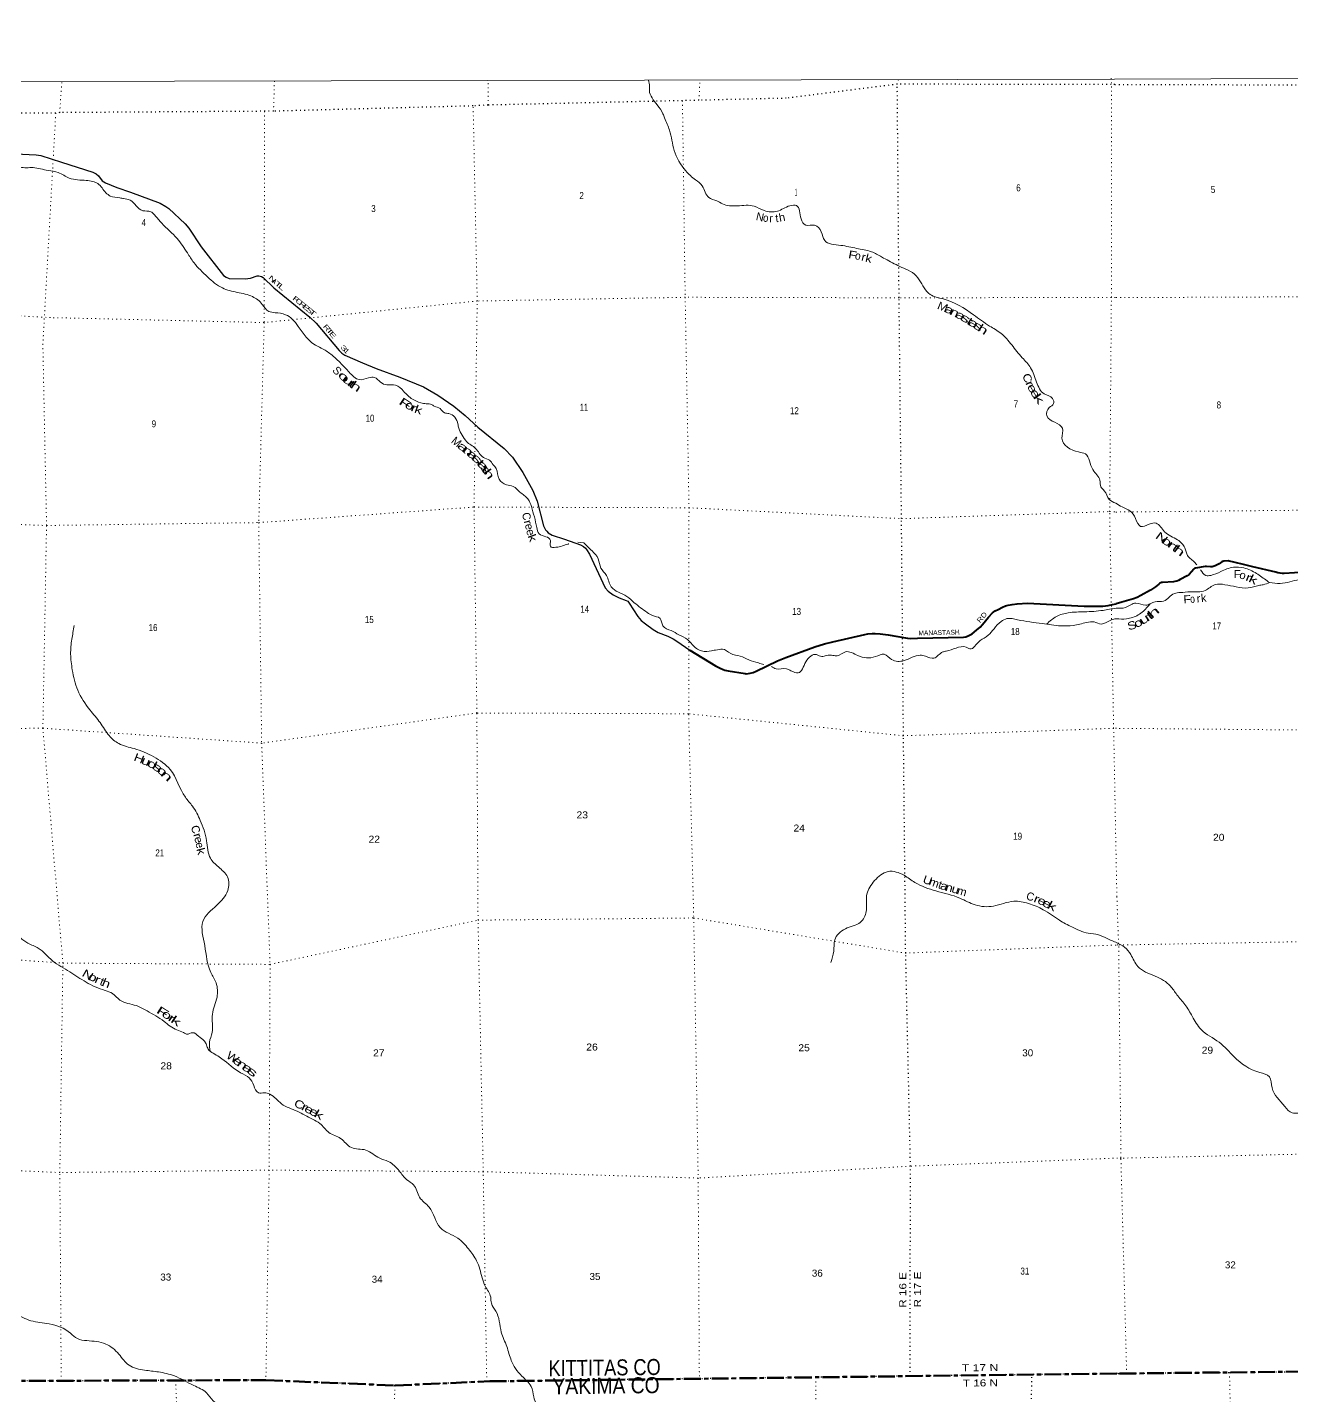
# Model space of a CAD drawing. Header units: feet. Extents: x -6 to 252658, y -374658 to -170635.
# Drawn here: x 35493 to 67084, y -216133 to -181930 of the extents above; entities that cross this region are included whole.
import ezdxf
from ezdxf.enums import TextEntityAlignment as Align

# ---------------------------------------------------------------- set-up
doc = ezdxf.new("R2010")
doc.units = ezdxf.units.FT
doc.header["$LTSCALE"] = 70
doc.linetypes.add('DOTTED', pattern=[1.5, 0.3, -1.2])
doc.linetypes.add('LONG_DASH_SHORT_DASH', pattern=[9.9, 6, -1.2, 1.5, -1.2])
for name, color, linetype, lineweight in [('11', 7, 'LONG_DASH_SHORT_DASH', 60), ('26', 7, 'Continuous', 40), ('27', 7, 'Continuous', 13), ('29', 7, 'Continuous', 25), ('30', 7, 'Continuous', 13), ('39', 7, 'Continuous', 13), ('4', 7, 'Continuous', 13), ('6', 7, 'DOTTED', 25), ('7', 7, 'DOTTED', 13)]:
    doc.layers.add(name, color=color, linetype=linetype, lineweight=lineweight)
doc.layers.add('12', color=7, linetype='Continuous')
doc.layers.add('41', color=7, linetype='Continuous')

msp = doc.modelspace()

# ---------------------------------------------------------------- linework, layer by layer
at = {"layer": '11'}
for points in [[(92325.31, -228908.98), (92335.05, -217766.67), (91995.65, -215249.82), (89382.46, -215357.35), (89378.43, -215355.36), (78983.19, -215442.94), (70824, -215492.46), (62751.12, -215581.35)], [(31375.76, -215773.74), (41453.31, -215746.01), (44679.49, -215879.18), (47049.56, -215775.08), (62751.12, -215581.36)]]:
    msp.add_lwpolyline(points, dxfattribs=at)
at = {"layer": '26'}
for points in [[(65610.22, -195293.02), (65519.8, -195269.32), (65500.14, -195267.72), (65396.47, -195274.01), (65379.3, -195276.2), (65369.6, -195278.47), (65355.57, -195284.32), (65343.4, -195292.13), (65270.96, -195342.12), (65227.43, -195367.7), (65173.24, -195389.91), (65119.53, -195407.41), (65098.61, -195412.1), (65078.32, -195414.9), (65054.89, -195414.87), (64959.68, -195404.91), (64938.75, -195404.6), (64920.22, -195405.54), (64680.55, -195445.52), (64655.3, -195459.23), (64636.84, -195476.76), (64522.56, -195603.59), (64500.71, -195621.72), (64471.44, -195641.19), (64299.14, -195732.59), (64255.93, -195754.18), (64212.84, -195771.04), (64167.26, -195782.92), (64130.67, -195787.78), (63860.66, -195803.53), (63833.8, -195807.91), (63815.36, -195813.59), (63793.84, -195826.66), (63768.24, -195846.02), (63685.32, -195916.84), (63555.18, -196001.99), (63314.8, -196133.97), (63227.47, -196179.68), (63134.4, -196213.36), (62837.82, -196302.14), (62698.19, -196338.27)], [(67410.44, -195551.12), (66900.76, -195579.55), (66846.01, -195580.27), (66795.85, -195575.8), (66743.4, -195564.55), (66687.11, -195548.94), (66111.76, -195417.28), (65944.73, -195369.91), (65610.22, -195293.02)], [(52048.4, -197493.86), (52691.85, -197886.45), (52805.33, -197946.02), (52875.54, -197981.15), (52917.33, -197996.2), (53004.25, -198017.94), (53433.02, -198084.02), (53458.09, -198085.69), (53504.9, -198082.34), (53555.05, -198073.98), (53626.93, -198053.91), (53705.49, -198022.13), (54238.33, -197764.18), (54443.07, -197681.26), (55167.31, -197414.12), (55408.67, -197337.16), (55621.51, -197286.4), (56419.34, -197104.68), (56496.23, -197091.3), (56603.22, -197084.61), (56680.11, -197084.61), (56800.47, -197091.3), (57003.2, -197118.27), (57489.43, -197197.55), (57566.06, -197205.04), (57734.5, -197201), (58883.42, -197174.17), (58941.8, -197163.22), (59005.32, -197143.14), (59100.21, -197087.2), (59212.6, -196999.3), (59298.79, -196919.84), (59359.7, -196855.45), (59507.28, -196672.03), (59612.27, -196564.23), (59679.76, -196518.81), (59749.18, -196479.1), (59861.19, -196420.57), (59931.39, -196390.46), (59998.26, -196373.73), (60100.22, -196355.33), (60227.83, -196336.55), (60482.91, -196323.89), (61899.16, -196400.99), (62094.45, -196400.49), (62234.86, -196397.15), (62368.24, -196394.62), (62503.12, -196379.62), (62605.52, -196357.13), (62698.19, -196338.58)]]:
    msp.add_lwpolyline(points, dxfattribs=at)
at = {"layer": '29'}
msp.add_lwpolyline([(34495.26, -185056.68), (35712.34, -185112.17), (35828.47, -185135.07), (36346.66, -185302.91), (37127.61, -185546.77), (37211.94, -185588.48), (37273.54, -185644.12), (37362.72, -185761.74), (37449.5, -185815.38), (37726.67, -185931.98), (38069.97, -186046.22), (38807.78, -186323.51), (38951.61, -186403.75), (39028.7, -186459.38), (39434.05, -186840.66), (39525.39, -186951.09), (39834.18, -187415.79), (40392.7, -188128.47), (40461.61, -188177.14), (40539.34, -188206.61), (40934.31, -188218.5), (41065.57, -188197.42), (41235.82, -188144.69), (41279.41, -188143.67), (41310.88, -188150.42), (41345.26, -188156.86), (41381.75, -188181.2), (41648.95, -188438.83), (42552.34, -189176.54), (42713.31, -189327.05), (43280.8, -190008.48), (43349.74, -190075.41), (43422.59, -190124.6), (43868.47, -190314.35), (44209.91, -190458.62), (44798.22, -190671.62), (45392.65, -190912.99), (45750.44, -191120.85), (46146.6, -191399.72), (46434.29, -191629.57), (46750.32, -191920.09), (47411.28, -192454.31), (47611.67, -192672.04), (47877.42, -193058.67), (48120.63, -193504.84), (48228.01, -193771.58), (48389.13, -194387.19), (48440.86, -194490.47), (48473.28, -194522.92), (48505.71, -194563.48), (48608.71, -194626.2), (48913.85, -194724.63), (49313.4, -194864.59), (49391.4, -194910.28), (49438.01, -194944.75), (49468.41, -194979.23), (49540.97, -195097.55), (49930.51, -195936.48), (50006.19, -196025.77), (50127.11, -196116.98), (50279.57, -196192.43), (50457.46, -196252.85), (50495.98, -196275.17), (50530.73, -196321.18), (50748.72, -196654.26), (50828.36, -196753.79), (50937.8, -196843.02), (51128.32, -196984.98), (51255.71, -197059.85), (51494.66, -197150.64), (51626.89, -197216.18), (51720.12, -197272.97), (52048.4, -197493.86)], dxfattribs=at)
at = {"layer": '39'}
msp.add_line((49250.23, -194795.74), (49400.89, -194818.28), dxfattribs=at)
for points in [[(62692.13, -193822.43), (62525.43, -193728.41), (62403.21, -193513), (62318.95, -193418.33), (62293.15, -193251.32), (62116.74, -192985.54), (61930.53, -192593.01), (61757.7, -192542.48), (61344.15, -192201.95), (61356.73, -191950.5), (60969.26, -191644.2), (61026, -191435.05), (61134.79, -191334.61), (61110.93, -191205.83), (60902.03, -191090.88), (60711.59, -190798.93), (60561.52, -190438.63), (60354.91, -190188.9), (60090.13, -189866.67), (59823.28, -189578.63), (59536.09, -189395.18), (59136.5, -189115.02), (58374.04, -188716.43), (58051.65, -188606.61), (57778.92, -188242.12), (57608.36, -188060.84), (57391.41, -187949.9), (57200.56, -187861.13), (56838.99, -187669.54), (56583.87, -187538.43), (56214.03, -187453.45), (55818.04, -187378.48), (55416.11, -187255.23), (55332.08, -187043.89), (55163.52, -186874.67), (54948.35, -186874.39), (54826.01, -186713.29), (54712.07, -186385.22), (54547.17, -186389.02), (54233.18, -186525.4), (53907.44, -186510.88), (53656.3, -186399.9), (53234.03, -186391.29), (52862.11, -186340.5), (52719.49, -186265.88), (52520.58, -186185.14), (52358.29, -185893.22), (52189.69, -185742.12), (51942.81, -185516.48), (51658.32, -185005.12), (51538.7, -184500.01), (51416.67, -184194.07), (51374.65, -184091.41), (51234.35, -183865.91), (51036.02, -183505.55), (51040.45, -183405.27), (51011.75, -183249.23)], [(33704.6, -185488.03), (34423.88, -185406.55), (34637.08, -185384.7), (34830.09, -185403.07), (35145.89, -185363.25), (35308.65, -185419.8), (35634.39, -185436.33), (36012.3, -185507.25), (36263.56, -185557.87), (36540.78, -185697.05), (36964.96, -185755.96), (37131.81, -185784.35), (37250.35, -185834.8), (37457, -186064.41), (37565.42, -186145.03), (37804.63, -186191.62), (37899.11, -186207.84), (38059.89, -186250.3), (38377.08, -186512.25), (38580.13, -186536.66), (38676.48, -186621.28), (38849, -186826.71), (39234.31, -187207.44), (39490.96, -187567.88), (39653.35, -187807.49), (39994.46, -188168.05), (40367.92, -188444.16), (40735.7, -188553.28), (41121.57, -188660.42), (41362.49, -188853.87), (41523, -189029.1), (41687.83, -189061.51), (41943.11, -189112.14), (42113.81, -189221.01), (42260.22, -189408.29), (42462.79, -189670.09), (42647.42, -189849.38), (42838.25, -189950.22), (43077.24, -190099.41), (43338.17, -190339.15), (43532.79, -190548.63), (43789.81, -190736.07), (44021.16, -190690.1), (44165.96, -190680.24), (44318.54, -190801.15), (44477.27, -190865.73), (44692.43, -190874.07), (44893.21, -191025.22), (45113.99, -191224.67), (45324.96, -191313.47), (45461.65, -191337.8), (45594.33, -191358.09), (45660.61, -191398.41), (45807.28, -191460.97), (45913.65, -191561.7), (46026.22, -191581.97), (46250.91, -191839.77), (46270.78, -191952.45), (46360.92, -192123.57), (46467.17, -192284.65), (46692.04, -192453.94), (46886.64, -192679.51), (47041.33, -192752.14), (47131.59, -192860.89), (47203.79, -192955.54), (47281.66, -193225.22), (47462.36, -193362.26), (47633.2, -193406.74), (47799.82, -193545.77), (48002.56, -193719.05), (48086.63, -193908.27), (48222.29, -194431.5), (48284.31, -194588.5), (48563.48, -194753.83), (48561.17, -194900.69), (48699.87, -194927.02), (49003.69, -194844.95), (49025.73, -194838.4)], [(62692.13, -193822.43), (62846.6, -193917.41), (63044.12, -194015.39), (63185.59, -194210.13), (63308.96, -194404.92), (63526.11, -194347.91), (63695.06, -194323.24), (63909.04, -194537.87), (64233.66, -194740.09), (64415.4, -194940.73), (64484.42, -195131.67), (64674.15, -195314.18), (64712.25, -195362.87)], [(49397.89, -194815.3), (49602.59, -195018.76), (49757.03, -195212.09), (49824.92, -195445.54), (49961.28, -195630.8), (50083.36, -195914.62), (50473.76, -196155.01), (50656.77, -196310.65), (50982.93, -196555.55), (51111.46, -196634.18), (51302.36, -196702.83), (51374.37, -196890.02), (51581.25, -197008.99), (51772.07, -197111.84), (51986.99, -197230.82), (52153.53, -197408.08), (52406.66, -197529.12), (52650.93, -197501.18)], [(64809.23, -195490.44), (64809.53, -195490.82), (64940.78, -195631.26), (65065.53, -195628.86), (65314.76, -195533.53), (65628.34, -195425.92), (65892, -195443.21), (66206.35, -195579.06), (66474.58, -195767.37), (66529.04, -195807.44)], [(66529.04, -195807.44), (66798.76, -195830.76), (67277.38, -195732.7), (67925.3, -195720.64), (68504.84, -195720.86), (68861.15, -195760.01), (69443.22, -195925.21), (69696.72, -195910.34), (69995.89, -195700.17), (70174.67, -195599.01), (70327.76, -195646.83), (70440.36, -195618.31), (70787.99, -195462.31), (70956.94, -195435.63), (71146.18, -195461.21)], [(63552.5, -196335.74), (63673.09, -196291.1), (63886.33, -196270.32), (64153.37, -196080.36), (64300.2, -196057.78), (64549.67, -196040.91), (64921.83, -196005.56), (65170.9, -195859.92), (65418.42, -195861.17), (65700.31, -195914.63), (66000.23, -195943.88), (66261.63, -195880.7), (66374.26, -195862.25), (66533.44, -195807.82)], [(62696.65, -196445.88), (62933.01, -196430.2), (63194.26, -196320.75), (63437.92, -196374.32), (63552.5, -196335.74)], [(60959.15, -196846.23), (61210.28, -196655.73), (61502.05, -196563.58), (61908.3, -196539.98), (62370.89, -196502.38), (62697.75, -196445.69)], [(62697.3, -196711.55), (62959.64, -196714.33), (63108.87, -196681.17), (63380.04, -196525.4), (63548.34, -196337.14)], [(36666.49, -196882.43), (36603.44, -197226.35), (36574.53, -197594.45), (36615.94, -197988.81), (36753.65, -198497.96), (37058.28, -198995.26), (37311.01, -199309.43), (37535.56, -199633.62), (37778.47, -199833.1), (38162.3, -199958.34), (38652.53, -200166.21), (39060.11, -200478.57), (39440.75, -201173.13), (39619.25, -201398.68), (39813.58, -201753), (39969.39, -202260.17), (40069.02, -202700.87), (40265.65, -202916.38), (40492.37, -203166.14), (40499.7, -203508.15), (40225.46, -203873.91), (39880.76, -204277.81), (39923.76, -204879.37), (40077.21, -205553.51), (40207.38, -205815.21), (40232.79, -206171.32), (40117.28, -206597.65), (40108.29, -207056.31), (40043.44, -207297.63), (40064, -207531.65)], [(54084.41, -197906.53), (54203.52, -197966.06), (54460.93, -197962.38), (54571.43, -198010.81), (54756.32, -198067.38), (54945.92, -197788), (55213.74, -197609.32), (55342.34, -197657.77), (55459.03, -197629.76), (55623.93, -197627.97), (55728.49, -197636.16), (55933.8, -197539.87), (56247.31, -197634.84), (56683.63, -197659.57), (56904.95, -197599.51), (57087.67, -197730.52), (57403.33, -197759.1), (57799.76, -197624.85), (57938.46, -197651.18), (58147.5, -197697.73), (58365, -197543.12), (58453.52, -197521.11), (58699.01, -197444.99), (58954.45, -197423.21), (59075.01, -197467.63), (59195.87, -197367.2), (59302.68, -197258.71), (59502.03, -197126.2), (59647.16, -196961.44), (59822.47, -196784.64), (59971.43, -196710.4), (60234.81, -196736.91), (60853.97, -196834.3), (61316.37, -196889.23), (61622.06, -196877.57), (61962.05, -196807.62), (62149.09, -196793.78), (62325.95, -196844.31), (62579.54, -196742.05), (62699.95, -196710.86)], [(52650.93, -197501.18), (52690.26, -197499.32), (52861.25, -197469.38), (53068.14, -197584.32), (53303.29, -197644.99), (53520.28, -197737.82), (53759.41, -197818.61), (53892.27, -197857.43)], [(31356, -201390.92), (31611.43, -201556.96), (31906.82, -201661.96), (32212.33, -201734.79), (32437.32, -201849.76), (32688.05, -202153.87), (33041.24, -202512.43), (33306.25, -202717.98), (33535.43, -202750.47), (33758.26, -202933.84), (34067.26, -203266.18), (34269.56, -203654.72), (34580.83, -203862.34), (34927.98, -204218.88), (35140.56, -204496.78), (35507.89, -204823.18), (35765.03, -204948.25), (36120.31, -205264.56), (36554.11, -205536.73), (36959.78, -205796.78), (37433.92, -206004.62), (37622.79, -206083.33), (37807.46, -206246.53), (38217.4, -206383.88), (38486.59, -206515), (38908.34, -206779.1), (39225.63, -206990.75), (39398.43, -207057.37), (39470.75, -207095.69), (39619.63, -207059.68), (39772.27, -207150.41), (39904.77, -207257.21), (39958.9, -207339.76), (40000.9, -207450.46), (40065.08, -207533.03)], [(55573.9, -205302.64), (55640.84, -205023.1), (55685.75, -204699.28), (55981.88, -204442.17), (56340.17, -204275.68), (56457.4, -203990.17), (56472.29, -203593.88), (56664.02, -203258.18), (56998.3, -203031.3), (57400.29, -203126.39), (57671.4, -203303.78), (58193.8, -203515.71), (58796.7, -203697.57), (59176.42, -203865.05), (59630.83, -203895.84), (60143.86, -203773.81), (60507.73, -203828.61), (60877.41, -203986.02), (61281.06, -204250.1), (61592.41, -204417.49), (62000.31, -204570.92), (62257.63, -204611.5), (62460.55, -204700.29), (62721.21, -204811.19)], [(64601.23, -206650.32), (64415.17, -206353.11), (64215.18, -206110.27), (64055.53, -205895.47), (63674.42, -205645.14), (63239, -205403.03), (63065, -205105.78), (62909.48, -204923.16), (62720.11, -204810.72)], [(78032.71, -216021.27), (77903.22, -215798.33), (77675.08, -215559.6), (76916.56, -214960.34), (76720.95, -214826.14), (76441.02, -214756.58), (76245.52, -214660.6), (76038.14, -214623.01), (75773.79, -214390.43), (75560.37, -214352.86), (75272.37, -214277.29), (75076.51, -214066.63), (74806.61, -213986.98), (74367.57, -213873.65), (73548.16, -213743.38), (73169.59, -213662.05), (72964.31, -213654.64), (72787.53, -213751.76), (72530.04, -213778.71), (72314.14, -213592.26), (72244.95, -213347), (72119.67, -213182.4), (71765.8, -212640.24), (71620.3, -212443.5), (71607.24, -212131.68), (71507.65, -211818.1), (71364.21, -211639.47), (71207.06, -211579.6), (71027.35, -211382.97), (70742.81, -211128.32), (70495.08, -211058.66), (70160.39, -210854.46), (69930.39, -210664.03), (69609.86, -210481.92), (69236.79, -210229.55), (68746.68, -209874.93), (68502.99, -209811.29), (68184.82, -209737.83), (67890.02, -209420.83), (67682.31, -209280.63), (67230.89, -209068.75), (67098.07, -209065.13), (66916.45, -208902.72), (66597.04, -208438.92), (66529.77, -208163.47), (66285.94, -208055.57), (65650.84, -207667.2), (65275.39, -207300.15), (64821.62, -206981.63), (64601.23, -206650.32)], [(40065.08, -207533.03), (40354.28, -207710.45), (40822.1, -208063.13), (41037.01, -208190.15), (41149.23, -208379.41), (41265.49, -208560.62), (41412.28, -208564.84), (41554.99, -208597.21), (41842.05, -208836.99), (42233.8, -209024.61), (42617.47, -209224.28), (42800.25, -209327.12), (43029.03, -209554.76), (43320.3, -209704.01), (43589.3, -209931.7), (43949.12, -209994.54), (44296.59, -210198.19), (44511.59, -210278.95), (44784.59, -210516.7), (44975.18, -210734.22), (45141.82, -210863.19), (45294, -211175.21), (45530.78, -211420.96), (45813.26, -211936.34), (46247.09, -212194.42), (46515.99, -212464.35), (46718.48, -212762.36), (46798.49, -212969.67), (46932.35, -213392.32), (47070.53, -213670.12), (47088.31, -213825.05), (47198.5, -214020.33), (47284.46, -214269.9), (47336.17, -214547.59), (47472.17, -214905.86), (47586.07, -215256.05), (47690.23, -215453.34), (47846.69, -215642.65), (48079.43, -215900.46), (48147.25, -216166.1), (48309.49, -216478.13), (48813.36, -216899.26), (48879.07, -217217.2), (48967.2, -217386.3), (49027, -217639.86), (49153.25, -217853.27), (49329.82, -218042.61), (49312.8, -218493.22), (49521.41, -218751), (49721.46, -219252.18), (49756.89, -219626.41), (49889.03, -219906.22), (50011.46, -220019.04), (50391.04, -220256.93), (50681.96, -220575.17), (50780.14, -220748.31), (51031.08, -220955.86), (51110.84, -221281.86), (51113.97, -221716.4), (51149.31, -222128.85), (51118.19, -222591.51), (51236.21, -222893.42), (51216.71, -223573.36), (51201.65, -224052.13), (51250.66, -224661.75), (51318.48, -224931.41), (51470.94, -225106.64), (51496.93, -225183.12), (51561.12, -225261.66), (51695.62, -225372.49), (51763.54, -225591.85), (51964.1, -225847.61), (52096.31, -226097.24), (52190.27, -226364.93), (52169.74, -226566.07), (52312.16, -226741.28), (52348.24, -226795.65), (52381.99, -227008.94), (52558.49, -227230.46), (52706.7, -227522.36), (52804.67, -227792.06), (53061.03, -228295.34), (53138.77, -228627.38), (53234.78, -228878.97), (53242.25, -229041.25)], [(33733.86, -212803.34), (34016.86, -213067.25), (34245.51, -213357.25), (34417.81, -213663.26), (34853.48, -214005.84), (35177.05, -214094.78), (35582.92, -214260.29), (36039.24, -214335.33), (36569.64, -214571.41), (36744.3, -214708.44), (36979.48, -214757.04), (37451.87, -214842.16), (37777.12, -215096.08), (38033.94, -215374.04), (38423.81, -215495.26), (38767.59, -215539.98), (39165.54, -215641.1), (39651.69, -215879.13), (39971.05, -216062.63), (40137.54, -216264.02), (40535.29, -216463.72), (40814.6, -216564.68), (41158.36, -216619.45), (41383.26, -216772.64), (41686.89, -216783.11), (41988.42, -216837.83), (42400.58, -216874.59), (42653.86, -216921.2), (42826.72, -216957.64), (43091.77, -217149.11), (43302.78, -217215.78), (43650.54, -217278.61), (43891.63, -217385.55), (44287.73, -217410.22), (44500.63, -217537.25), (44890.37, -217716.81), (45239.9, -217896.32), (45577.49, -218017.48), (46220.51, -218247.67), (46459.74, -218280.18), (46727.01, -218369.05), (46978.13, -218490.09), (47179.12, -218536.63), (47449.94, -218856.86), (47721.04, -219038.28), (47912.23, -218964.1), (48243.83, -219059.09), (48330.12, -219149.74), (48528.9, -219292.83), (48922.8, -219412.05), (49296.35, -219641.89), (49640.03, -219736.9), (49919.49, -219940.21)]]:
    msp.add_spline(points, degree=3, dxfattribs=at)
at = {"layer": '4'}
msp.add_lwpolyline([(0, -183308.59), (31331.08, -183287.03), (62662.1, -183222.4), (93993, -183114.66), (125323.73, -182963.82), (156654.22, -182769.89), (187984.4, -182532.85), (219314.24, -182252.73), (250643.68, -181929.51), (252658.04, -364975.08), (221076.83, -365300.9), (189495.2, -365583.27), (157911.89, -365844.7), (126330.92, -366017.71), (94748.41, -366169.75), (63165.7, -366278.36), (31582.88, -366343.53), (0, -366365.25)], close=True, dxfattribs=at)
at = {"layer": '6'}
for points in [[(57549.91, -215645.53), (57560.23, -210396.98), (57440.51, -205071.78), (57385.37, -199638.03), (57336.25, -194210.33), (57275.26, -188690.06), (57229.98, -183350.88), (57264.92, -183236.61)], [(62662.47, -183357.47), (67854.38, -183365.38), (73200.83, -183364.43), (78478.47, -183314.55), (83826.61, -183281.34), (89125.27, -183273.35), (93993.39, -183209.04)], [(62662.47, -183357.47), (62577, -183360.04), (57229.98, -183350.88), (54456.19, -183701.24), (52274.23, -183752.63), (51861.98, -183762.14), (47007.38, -183872.33), (46631.29, -183893.96), (41643.93, -184026.1), (36300.83, -184061.2), (36202.27, -184073.14), (31332.17, -184079.02)], [(62751.12, -215581.35), (62975.26, -215574.78), (65531.63, -215550.73), (68372.65, -215519.45), (70838.93, -215492.37), (73636.73, -215475.39), (76146.76, -215460.15), (78964.6, -215442.95), (81402.16, -215422.56), (84212.11, -215398.89), (86677.05, -215378.12), (89292.41, -215355.36), (89496.77, -215349.63), (91995.65, -215249.82), (94125.2, -215151.06)], [(62751.12, -215581.38), (60596.45, -215607.94), (57549.91, -215645.53), (55198.34, -215674.54), (52285.03, -215710.49), (49939.24, -215739.43), (46969.65, -215776.26), (44679.49, -215879.18), (41453.31, -215746.01), (39198.68, -215752.21), (36339.07, -215760.08), (34098.05, -215766.25), (31375.76, -215773.74)], [(60427.04, -229025.5), (60430.93, -225440.49), (60498.26, -220099.45), (60596.45, -215607.94)]]:
    msp.add_lwpolyline(points, dxfattribs=at)
at = {"layer": '7'}
for p, q in [((36300.83, -184061.2), (36356.37, -183279.58)), ((41666.14, -183270.48), (41643.93, -184026.1)), ((47007.38, -183872.33), (47011.7, -183260.08)), ((52274.23, -183752.63), (52297.61, -183248.55)), ((49939.24, -215739.43), (49939.12, -215745.36))]:
    msp.add_line(p, q, dxfattribs=at)
for points in [[(62716.88, -203661.01), (62636.28, -199451.93), (62536.87, -194034.21), (62580.09, -188681.06), (62581.65, -183325.51), (62575.91, -183180.66)], [(46675.96, -192543.26), (46733.83, -188770.52), (46631.29, -183893.96)], [(51861.98, -183762.14), (51930.25, -188676.88), (52025.97, -193935.67), (52017.32, -199097.75), (52143.55, -204191.61), (52254.8, -210693.66), (52285.03, -215710.49)], [(36339.07, -215760.08), (36304.44, -210555.65), (36379.6, -205321.24), (35880.95, -199448.34), (35971.85, -194380.92), (35880.07, -189858.37), (36202.27, -184073.14)], [(41418.7, -184027.81), (41409.81, -189308.58), (41274.81, -194309.55), (41347.88, -199821.78), (41557.66, -205352.3), (41534.98, -210496.26), (41453.31, -215746.01)], [(94014, -188353.05), (89210.57, -188486.14), (83870.42, -188586.99), (78503.7, -188615.62), (73177.15, -188617.98), (67860.79, -188662.55), (62677.13, -188685.97)], [(62677.13, -188685.97), (62580.09, -188681.06), (57275.26, -188690.06), (51930.25, -188676.88), (46733.83, -188770.52), (41409.81, -189308.58), (36069.05, -189184.76), (31338.82, -188919.91)], [(46973.07, -215778.44), (46883.95, -210535.6), (46754.16, -204246.77), (46724.64, -199068.54), (46654.83, -193920.44), (46671.08, -192861.61)], [(62691.88, -194044.9), (67853.45, -193994.52), (73151.51, -193889.64), (78540.35, -193854.9), (83889.58, -193828.35), (89229, -193777.89), (94037, -193539.05)], [(31346.13, -194223.53), (35971.85, -194380.92), (41274.81, -194309.55), (46654.83, -193920.44), (52013.9, -193937.66), (57336.25, -194210.33), (62536.87, -194034.21), (62691.88, -194044.9)], [(94058.47, -198978.96), (89228.44, -199202.16), (83839.72, -199273.11), (78221.53, -199320.63), (73052.5, -199503.58), (67943.25, -199499.23), (62706.76, -199451.41)], [(62706.76, -199451.41), (62636.28, -199451.93), (57385.37, -199638.03), (52007.29, -199087.67), (46724.64, -199068.54), (41347.88, -199821.78), (35880.95, -199448.34), (31353.37, -199490.08)], [(62716.88, -203661.01), (62762.54, -204909.53), (62819.52, -210217.16), (62962.04, -215574.87)], [(31360.89, -204958.4), (36379.6, -205321.24), (41557.66, -205352.3), (46754.16, -204246.77), (52143.55, -204191.61), (57428.45, -205069.75), (62721.66, -204867.46)], [(62721.66, -204867.46), (62768.47, -204868.02), (68026.29, -204772.57), (73127.4, -204748.78), (78308.86, -204680.48), (83884.64, -204584.8), (89207.32, -204628.74), (94080.93, -204422.72)], [(94123.72, -209844.91), (89401.11, -209927.9), (84074.46, -209898.05), (78782.39, -209990.84), (73464.06, -210047.49), (68145.64, -210077.99), (62820.56, -210196.37), (62736.3, -210194.03)], [(62736.3, -210194.03), (57560.23, -210396.98), (52254.8, -210693.66), (46883.95, -210535.6), (41534.98, -210496.26), (36304.44, -210555.65), (31368.3, -210349.41)], [(39198.68, -215752.21), (39375.25, -220234.15), (39257.77, -225510.76), (39202.09, -229061.77)], [(55198.34, -215674.54), (55143.04, -220164.71), (55174.39, -225433.47), (55122.7, -229022.48)], [(65531.63, -215550.73), (65633.03, -220526.3), (65774.35, -225777.33), (66046, -229000.16)], [(44679.49, -215879.18), (44511.11, -220251.08), (44552.5, -225525.88), (44474.9, -229052.4)]]:
    msp.add_lwpolyline(points, dxfattribs=at)

# ---------------------------------------------------------------- texts
at = {"layer": '12'}
for s, width, p in [('KITTITAS CO', 0.85, (48517.66, -215649.07)), ('YAKIMA CO', 0.9, (48618.34, -216100.89))]:
    msp.add_text(s, height=400, rotation=0.707, dxfattribs=dict(at, width=width)).set_placement(p)
at = {"layer": '27', "width": 1.25}
msp.add_text('RD', height=120, rotation=49.091, dxfattribs=at).set_placement((59295.51, -196824.57))
at = {"layer": '27'}
msp.add_text('MANASTASH', height=120, rotation=1.338, dxfattribs=at).set_placement((57759.94, -197130.39))
at = {"layer": '30'}
for s, rotation, width, p in [('N', 316.045, 1.65, (41572.2, -188267.6)), ('T', 320.765, 1.85, (41724.99, -188402.97)), ('L', 320.765, 1.85, (41808.45, -188472.41)), ('F', 320.765, 1.75, (42169.96, -188774.13)), ('O', 320.765, 1.4, (42245.67, -188835.73)), ('R', 320.765, 1.5, (42335.72, -188909.28)), ('E', 320.765, 1.6, (42423.96, -188981.33)), ('S', 320.765, 1.6, (42508.17, -189050.1)), ('T', 320.765, 1.85, (42586.43, -189111.76)), ('R', 309.787, 1.5, (42929.6, -189477.37)), ('T', 309.787, 1.85, (43004.01, -189566.72)), ('E', 309.787, 1.65, (43078.11, -189655.71)), ('3', 309.787, 1.85, (43354.58, -189987.69)), ('1', 312.684, 1.25, (43429.43, -190061.47))]:
    msp.add_text(s, height=120, rotation=rotation, dxfattribs=dict(at, width=width)).set_placement(p, align=Align.CENTER)
msp.add_text('A', height=120, rotation=316.045, dxfattribs=at).set_placement((41624.33, -188317.85), align=Align.CENTER)
at = {"layer": '41'}
for s, rotation, p in [('N', 347.365, (53780.19, -186763.18)), ('r', 0.871, (54075.49, -186801.62)), ('t', 6.584, (54233.37, -186798.53)), ('S', 313.057, (43161.25, -190579.83)), ('M', 321.053, (46152.79, -192368.23)), ('C', 284.69, (47870.49, -194176.25)), ('r', 4.805, (64764.16, -196304.44)), ('k', 6.047, (64895.31, -196289.93)), ('e', 282.099, (39707.37, -202393.48)), ('t', 342.325, (58272.2, -203456.73)), ('C', 344.549, (60530.24, -203751.83))]:
    msp.add_text(s, height=200, rotation=rotation, dxfattribs=at).set_placement(p, align=Align.CENTER)
for s, rotation, width, p in [('o', 352.211, 0.9, (53933.25, -186789.2)), ('h', 10.948, 1.05, (54368.34, -186774.44)), ('F', 349.192, 1.3, (56096.94, -187715.62)), ('o', 350.155, 0.95, (56231.45, -187735.76)), ('r', 348.156, 1.1, (56367.8, -187768.11)), ('k', 346.754, 1.2, (56494.55, -187801.12)), ('M', 337.854, 1.15, (58328.28, -189008.16)), ('a', 335.239, 1.4, (58486.12, -189076.58)), ('n', 334.005, 1.45, (58622.07, -189143.58)), ('a', 330.702, 1.55, (58760.03, -189215.01)), ('s', 330.702, 1.7, (58883.92, -189285.71)), ('t', 327.233, 1.5, (58992.5, -189357.57)), ('a', 327.233, 1.65, (59081.86, -189408.38)), ('s', 326.696, 1.85, (59195.63, -189481.07)), ('h', 326.696, 1.65, (59318.12, -189563.51)), ('o', 317.733, 1.9, (43334.83, -190735.5)), ('u', 320.325, 1.95, (43441.91, -190832.6)), ('t', 323.597, 1.65, (43553.66, -190923.77)), ('h', 325.447, 1.7, (43649.56, -190988.12)), ('C', 293.253, 1.2, (60391.32, -190735.34)), ('r', 293.705, 1.45, (60452.38, -190872.7)), ('F', 325.886, 1.9, (44879.27, -191413.18)), ('e', 298.741, 1.45, (60516.73, -190998.61)), ('e', 302.069, 1.55, (60596.11, -191135.61)), ('k', 305.842, 1.9, (60685.4, -191269.16)), ('o', 330.565, 1.45, (44997.49, -191470.12)), ('r', 336.886, 1.45, (45114.56, -191532.13)), ('k', 339.541, 1.4, (45232.52, -191581.59)), ('a', 321.053, 1.9, (46320.89, -192501.72)), ('n', 321.053, 1.9, (46435.62, -192590.75)), ('a', 321.053, 1.9, (46548.98, -192686.95)), ('s', 321.053, 2.05, (46656.7, -192781.67)), ('t', 312.625, 1.9, (46745.98, -192884.82)), ('a', 312.625, 2.05, (46813.57, -192954.07)), ('s', 304.503, 1.9, (46869.07, -193038.3)), ('h', 304.503, 1.7, (46949.58, -193149.81)), ('r', 284.381, 1.2, (47908.84, -194322.18)), ('e', 284.381, 1.05, (47941.19, -194434.85)), ('e', 284.381, 1.05, (47973.86, -194575.98)), ('k', 289.844, 1.35, (48020.83, -194725.05)), ('N', 323.33, 1.55, (63780.92, -194769.81)), ('o', 324.283, 1.65, (63909.66, -194858.18)), ('r', 324.283, 1.85, (64024.71, -194943.21)), ('t', 324.339, 1.6, (64125.42, -195018.4)), ('h', 322.954, 1.8, (64219.63, -195091.61)), ('F', 0.237, 1.1, (65728, -195694.09)), ('o', 345.61, 1.05, (65838.35, -195718.4)), ('r', 338.561, 1.4, (65974.61, -195771.18)), ('k', 333.205, 1.55, (66082.33, -195820.46)), ('F', 3.863, 1.15, (64479.98, -196326.25)), ('o', 4.805, 0.8, (64614.92, -196315.46)), ('u', 33.38, 1.75, (63454.06, -196808.44)), ('t', 38.204, 1.7, (63599.44, -196712.14)), ('h', 41.204, 1.95, (63697.82, -196627.82)), ('S', 17.319, 1.25, (63121.86, -196973.25)), ('o', 27.05, 1.4, (63291.23, -196903.13)), ('H', 338.242, 1.3, (38249.18, -200294.49)), ('u', 335.808, 1.45, (38414.73, -200364.93)), ('d', 331.646, 1.6, (38567.16, -200434.1)), ('s', 326.845, 1.85, (38690.56, -200511.16)), ('o', 322.846, 1.7, (38803.54, -200600.18)), ('n', 318.136, 2, (38907.74, -200708.28)), ('C', 286.882, 1.05, (39604.15, -202006.83)), ('r', 286.882, 1.25, (39651.78, -202155.24)), ('e', 285.706, 1.1, (39679.59, -202264.23)), ('k', 285.28, 1.25, (39737.35, -202550.2)), ('U', 340.533, 1.15, (57954.44, -203344.13)), ('m', 340.164, 1.1, (58121.57, -203401.68)), ('a', 342.325, 1.25, (58373.74, -203489.08)), ('n', 343.901, 1.2, (58504.86, -203526.73)), ('u', 343.121, 1.25, (58657.48, -203571.72)), ('m', 343.121, 1.05, (58820.68, -203621.33)), ('r', 338.209, 1.4, (60677.07, -203804.62)), ('e', 334.431, 1.35, (60802.24, -203856.04)), ('e', 332.262, 1.4, (60923.89, -203920.34)), ('k', 332.668, 1.6, (61052.25, -203984.2)), ('N', 330.057, 1.4, (36954.23, -205699.71)), ('o', 333.97, 1.35, (37087.86, -205761.25)), ('r', 337.062, 1.45, (37211.07, -205821.61)), ('t', 337.062, 1.15, (37321.15, -205872.87)), ('h', 337.836, 1.35, (37428.17, -205915.89)), ('F', 327.527, 1.85, (38819.62, -206627.81)), ('o', 327.527, 1.55, (38926.75, -206694.12)), ('r', 325.955, 1.8, (39052.39, -206779.87)), ('k', 325.955, 1.8, (39153.67, -206848.37)), ('W', 325.87, 1.2, (40568.27, -207758.85)), ('e', 325.122, 1.65, (40694.41, -207856.53)), ('n', 327.122, 1.7, (40810.31, -207936.85)), ('a', 326.716, 1.7, (40937.56, -208027.36)), ('s', 323.51, 1.95, (41055.15, -208112.83)), ('C', 334.223, 1.25, (42243.34, -208940.38)), ('r', 332.615, 1.55, (42378.52, -209003.03)), ('e', 332.398, 1.4, (42484.31, -209063.8)), ('e', 332.398, 1.4, (42605.44, -209127.03)), ('k', 331.418, 1.65, (42730.36, -209198))]:
    msp.add_text(s, height=200, rotation=rotation, dxfattribs=dict(at, width=width)).set_placement(p, align=Align.CENTER)
at = {"layer": '6'}
for s, rotation, width, p in [('R 16 E', 89.887, 1.25, (57453.27, -213936.52)), ('R 17 E', 89.887, 1.25, (57823.81, -213927.85)), ('T 17 N', 0.707, 1.3, (58842.15, -215526.65)), ('T 16 N', 0.707, 1.25, (58869.29, -215908.17))]:
    msp.add_text(s, height=175, rotation=rotation, dxfattribs=dict(at, width=width)).set_placement(p)
at = {"layer": '7'}
for s, width, p in [('2', 0.85, (49287.87, -186221.14)), ('1', 0.4, (54668.62, -186140.42)), ('6', 0.85, (60203.29, -186027.51)), ('5', 0.85, (65065.4, -186070.24)), ('3', 0.85, (44086.02, -186546.32)), ('4', 0.85, (38348.28, -186892.98)), ('11', 0.65, (49299.81, -191514.84)), ('12', 0.85, (54547.86, -191598.96)), ('7', 0.85, (60139.19, -191427.83)), ('8', 0.85, (65210.78, -191455.44)), ('9', 0.85, (38599.09, -191926.14)), ('10', 0.85, (43944.16, -191787.31)), ('15', 0.85, (43926.72, -196820.09)), ('14', 0.85, (49309.69, -196559.89)), ('13', 0.85, (54604.03, -196616.55)), ('16', 0.85, (38522.97, -197020.47)), ('18', 0.85, (60066.76, -197119.81)), ('17', 0.85, (65103.51, -196979.71)), ('23', 1.1, (49215.16, -201703.16)), ('22', 1.1, (44018.51, -202310.59)), ('24', 1.1, (54636.78, -202032.47)), ('19', 0.85, (60126.92, -202236.82)), ('20', 1.1, (65119.51, -202263.82)), ('21', 0.85, (38690.35, -202652.94)), ('27', 1.1, (44130.16, -207652.59)), ('26', 1.1, (49459.01, -207505.75)), ('25', 1.1, (54757.87, -207523.37)), ('30', 1.05, (60353.03, -207650.68)), ('29', 1.1, (64836.24, -207584.07)), ('28', 1.1, (38818.13, -207975.92)), ('33', 1.05, (38814.71, -213255.74)), ('35', 1.05, (49539.61, -213241.49)), ('36', 1.05, (55095.16, -213157.79)), ('31', 0.85, (60307.58, -213106.42)), ('32', 1.05, (65415.96, -212951.58)), ('34', 1.05, (44097.06, -213310.85))]:
    msp.add_text(s, height=175, dxfattribs=dict(at, width=width)).set_placement(p)

doc.saveas('drawing.dxf')
